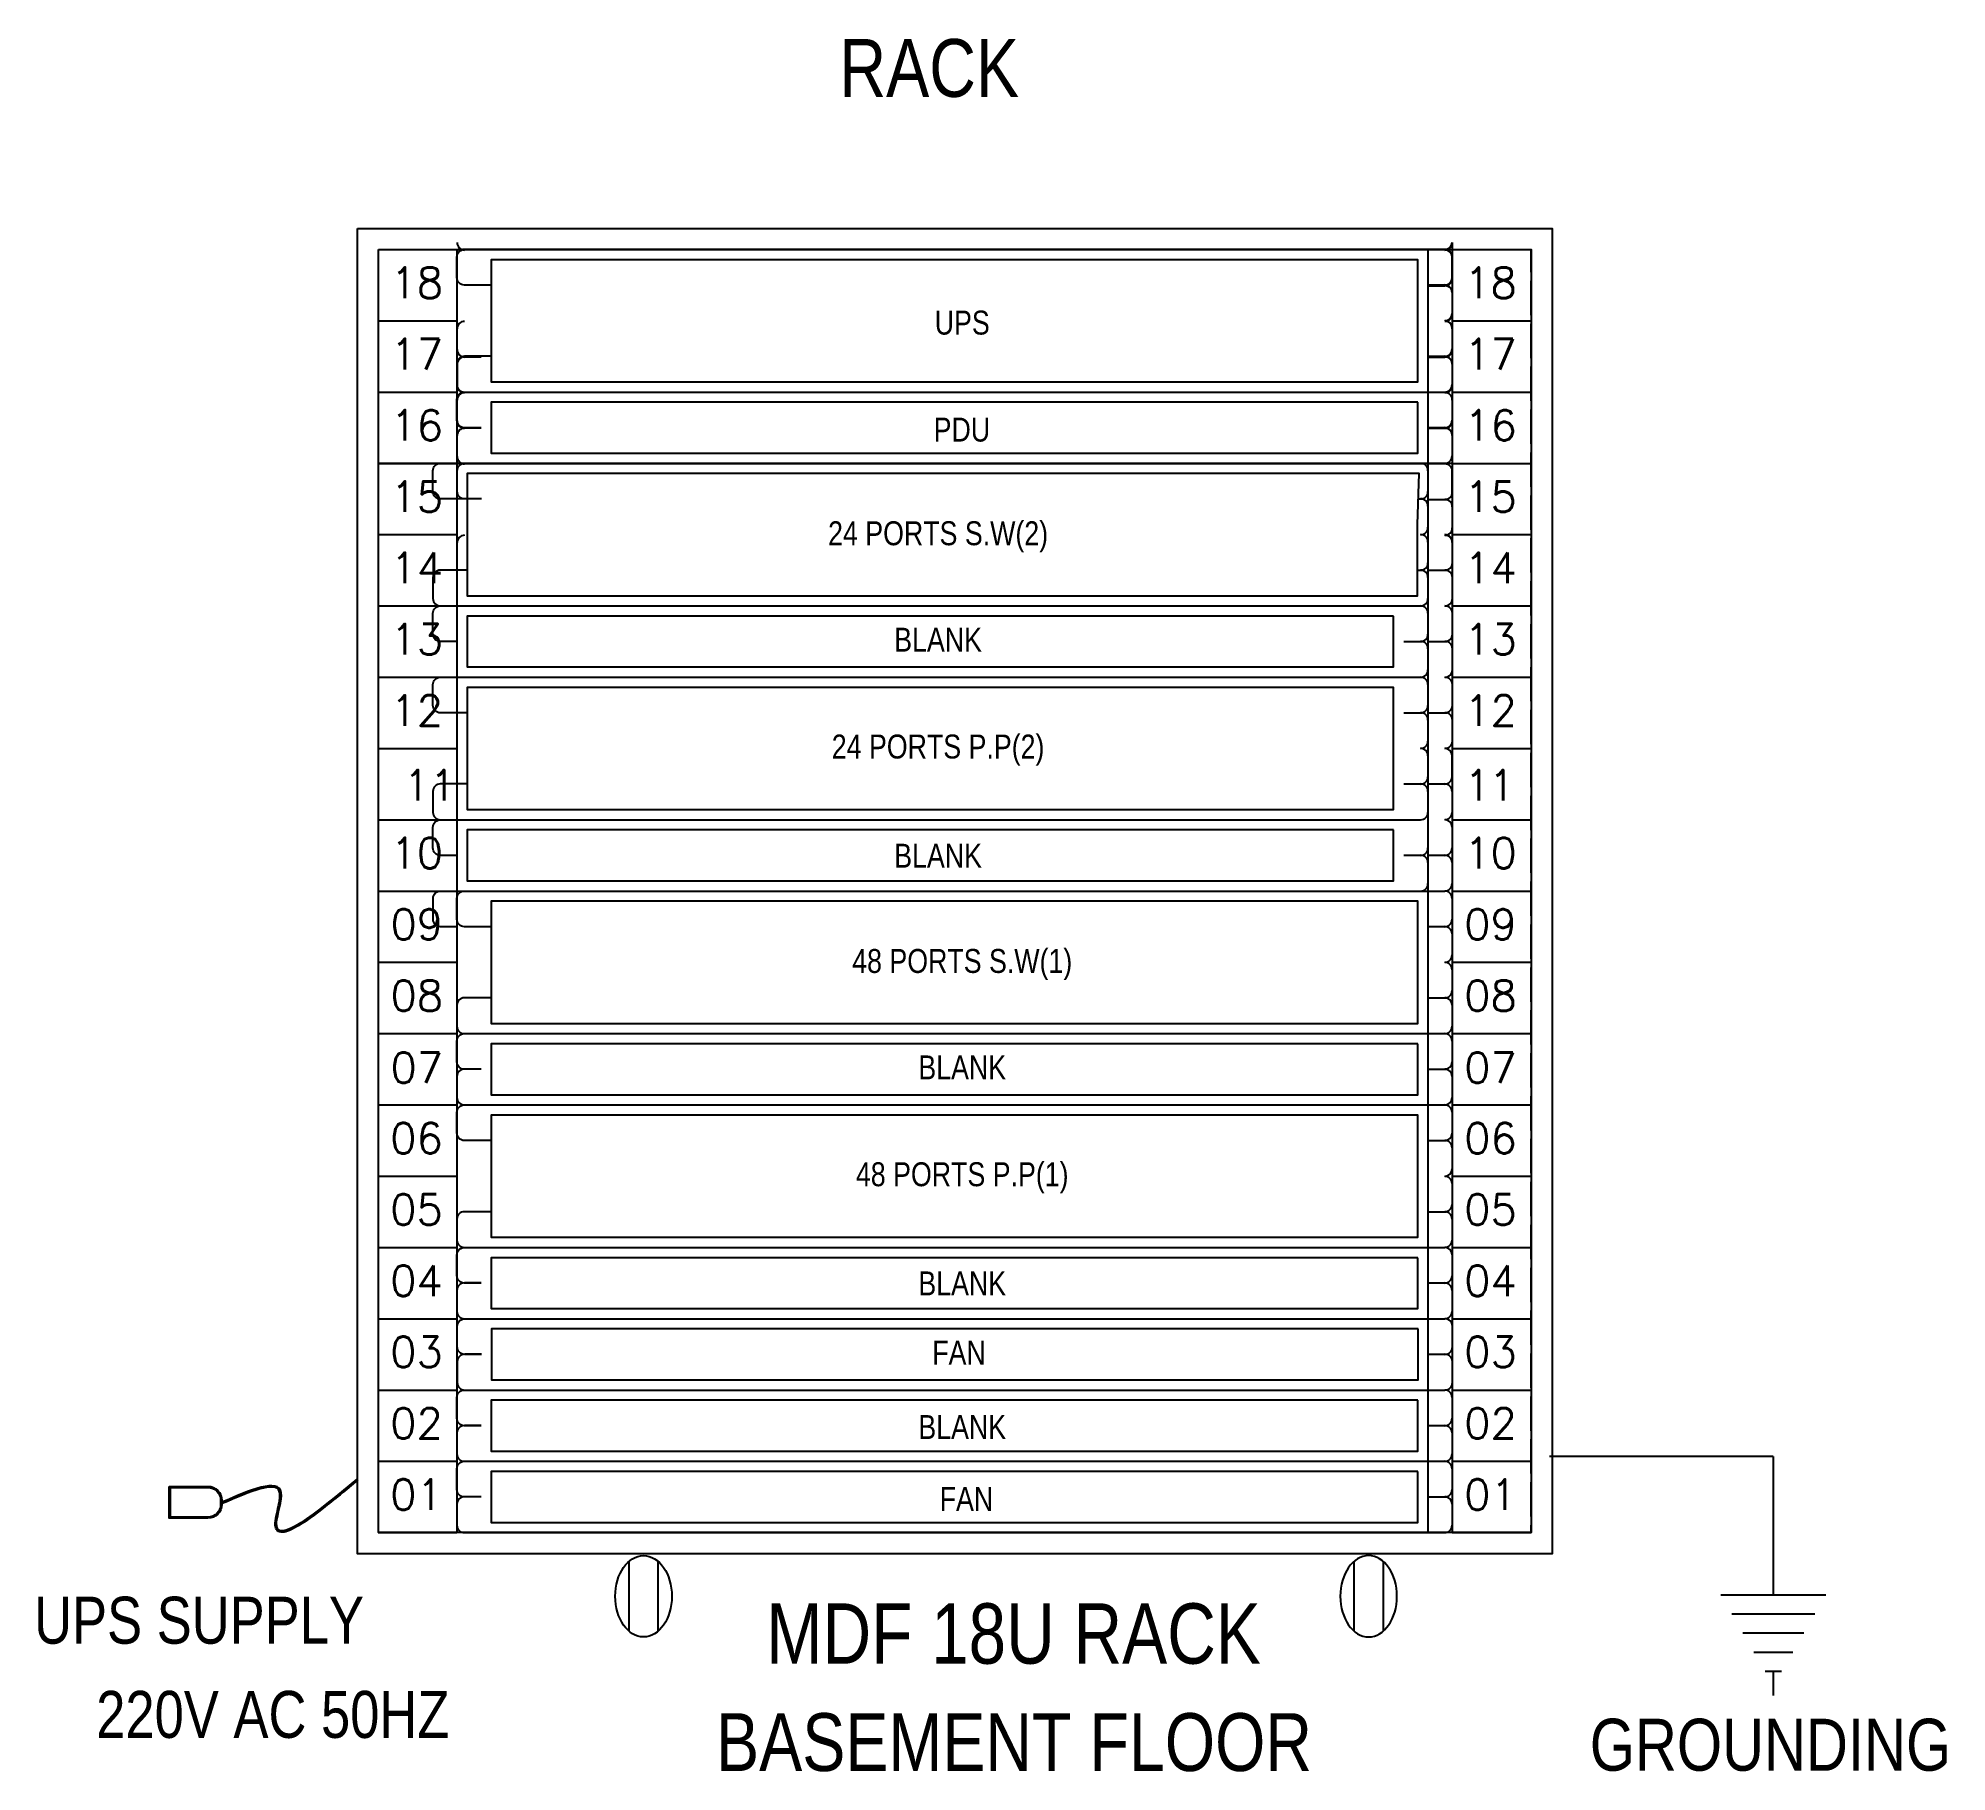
# Model space of a CAD drawing. Extents: x 19316944 to 23352784, y 2279406 to 5945490.
import ezdxf
from ezdxf.enums import TextEntityAlignment as Align

# ---------------------------------------------------------------- set-up
doc = ezdxf.new("R2010")
doc.units = 0
doc.linetypes.add('ACAD_ISO02W100', pattern=[15, 12, -3])
for name, color, linetype in [('cctv', 7, 'Continuous'), ('FIBER', 122, 'Continuous'), ('network cab.', 146, 'Continuous'), ('TXT', 6, 'Continuous')]:
    doc.layers.add(name, color=color, linetype=linetype)
doc.styles.get("Standard").update_dxf_attribs({"font": 'arial.ttf'})

# ---------------------------------------------------------------- blocks, each defined once
blk = doc.blocks.new('WW')
at = {"color": 3}
for p, q in [((-915597, 289182, 946), (-915597, 288771, 881)), ((-915425, 288771, 814), (-915425, 289182, 62))]:
    blk.add_line(p, q, dxfattribs=at)
blk.add_ellipse((-915511, 288976, 0), major_axis=(0, -239), ratio=0.696772, dxfattribs=at)
blk = doc.blocks.new('F')
at = {"color": 3}
for points in [[(19991940, 5543234), (22518247, 5543234), (22518247, 2740674), (19991940, 2740674)], [(20036536, 5498639), (22473651, 5498639), (22473651, 2785270), (20036536, 2785270)]]:
    blk.add_lwpolyline(points, close=True, dxfattribs=at)

msp = doc.modelspace()

# ---------------------------------------------------------------- linework, layer by layer
at = {"color": 9, "linetype": 'Continuous'}
for p, q in [((22307049, 5437690), (22307049, 5481695)), ((22255717, 5423609), (22291064, 5423609)), ((22307049, 5406665), (22307049, 5362319)), ((20202836, 5286947), (20202836, 5330952)), ((22256019, 2785270), (22256019, 5346635)), ((20202836, 5255922), (20202836, 5211576)), ((20253866, 5271605), (20218519, 5271605)), ((20253866, 5271264), (20218519, 5271264)), ((22255717, 5272866), (22291064, 5272866)), ((22256019, 5271605), (22291366, 5271605)), ((22256019, 5271264), (22291366, 5271264)), ((20202836, 5136205), (20202836, 5180209)), ((20253866, 5120863), (20218519, 5120863)), ((20253866, 5120521), (20218519, 5120521)), ((22255717, 5122124), (22291064, 5122124)), ((22256019, 5120863), (22291366, 5120863)), ((22256019, 5120521), (22291366, 5120521)), ((22307049, 4985462), (22307049, 5029466)), ((22236779, 4971381), (22240033, 4971381)), ((22256019, 4970120), (22291366, 4970120)), ((22256019, 4969778), (22291366, 4969778)), ((22307049, 4954436), (22307049, 4910090)), ((22256019, 4894407), (22256019, 4894407)), ((20202836, 4834719), (20202836, 4878724)), ((22233469, 4820638), (22240033, 4820638)), ((22256321, 4820638), (22291668, 4820638)), ((22204687, 4669895), (22240033, 4669895)), ((22256321, 4669895), (22291668, 4669895)), ((22204687, 4519153), (22240033, 4519153)), ((22256321, 4519153), (22291668, 4519153)), ((22307049, 4382832), (22307049, 4426837)), ((22204687, 4368410), (22240033, 4368410)), ((22255717, 4368410), (22291064, 4368410)), ((22204687, 4217667), (22240033, 4217667)), ((22255717, 4217667), (22291064, 4217667)), ((22255717, 4066924), (22291064, 4066924)), ((22255717, 3916182), (22291064, 3916182)), ((22255717, 3765439), (22291064, 3765439)), ((22255717, 3614696), (22291064, 3614696)), ((22255717, 3463953), (22291064, 3463953)), ((22255717, 3313211), (22291064, 3313211)), ((22256321, 3162468), (22291668, 3162468)), ((22255717, 3011725), (22291064, 3011725)), ((22255717, 2860983), (22291064, 2860983))]:
    msp.add_line(p, q, dxfattribs=at)
at = {"color": 3}
for points in [[(20036536, 5498639), (20203138, 5498639)], [(20202534, 5498639), (20202534, 2785270)], [(22291064, 5498639), (20213969, 5498639)], [(22307049, 5513061), (22307049, 2785270)], [(22307049, 5498639), (22473651, 5498639)], [(20036536, 5347896), (20203138, 5347896)], [(22307049, 5347896), (22473651, 5347896)], [(20036536, 5197154), (20203138, 5197154)], [(22307049, 5197154), (22473651, 5197154)], [(20036536, 5046411), (20203138, 5046411)], [(22307049, 5046411), (20036536, 5046411)], [(22307049, 5046411), (22473651, 5046411)], [(20036536, 4895668), (20203138, 4895668)], [(20036536, 4895668), (20203138, 4895668)], [(22307049, 4895668), (22473651, 4895668)], [(20036536, 4744925), (20203138, 4744925)], [(22307049, 4744925), (22473651, 4744925)], [(20036536, 4594183), (20203138, 4594183)], [(22307049, 4594183), (22473651, 4594183)], [(20036536, 4443440), (20203138, 4443440)], [(22307049, 4443440), (22473651, 4443440)], [(20036536, 4292697), (20203138, 4292697)], [(22307049, 4292697), (22473651, 4292697)], [(20036536, 4141954), (20203138, 4141954)], [(22307049, 4141954), (22473651, 4141954)], [(20036536, 3991212), (20203138, 3991212)], [(22307049, 3991212), (22473651, 3991212)], [(20036536, 3840469), (20203138, 3840469)], [(22307049, 3840469), (22473651, 3840469)], [(20036536, 3689726), (20203138, 3689726)], [(22307049, 3689726), (22473651, 3689726)], [(20036536, 3538983), (20203138, 3538983)], [(22307049, 3538983), (22473651, 3538983)], [(20036536, 3388241), (20203138, 3388241)], [(22307049, 3388241), (22473651, 3388241)], [(20036536, 3237498), (20203138, 3237498)], [(22307049, 3237498), (22473651, 3237498)], [(20036536, 3086755), (20203138, 3086755)], [(22307049, 3086755), (22473651, 3086755)], [(20036536, 2936013), (20203138, 2936013)], [(22307049, 2936013), (22473651, 2936013)], [(20035932, 2785270), (20202534, 2785270)], [(22307049, 2785270), (22473651, 2785270)]]:
    msp.add_lwpolyline(points, dxfattribs=at)
at = {"color": 3, "linetype": 'ACAD_ISO02W100'}
for points in [[(20036536, 2785270), (20036536, 5498639)], [(22473651, 2785270), (22473651, 5498639)]]:
    msp.add_lwpolyline(points, dxfattribs=at)
at = {"color": 9}
for points in [[(20275139, 5423268), (20218217, 5423268, -0.41421356), (20202534, 5438951), (20202534, 5482956, -0.41421356), (20218217, 5498639)], [(22256019, 5422007), (22291366, 5422007, 0.41421356), (22307049, 5437690), (22307049, 5481695, 0.41421356), (22291366, 5497378)], [(22256019, 5422348), (22291366, 5422348, -0.41421356), (22307049, 5406665), (22307049, 5362319, -0.41421356), (22291366, 5346635)], [(20275139, 5272866), (20218217, 5272866, 0.41421356), (20202534, 5257183), (20202534, 5212837, 0.41421356), (20218217, 5197154), (22291064, 5197154)], [(20253564, 5121782), (20218217, 5121782, -0.41421356), (20202534, 5137466), (20202534, 5181470, -0.41421356), (20218217, 5197154), (22291064, 5197154)], [(20224109, 4971039), (20167187, 4971039, -0.41421356), (20151503, 4986723), (20151503, 5030727, -0.41421356), (20167187, 5046411), (22240033, 5046411)], [(20254168, 4971039), (20218821, 4971039, -0.41421356), (20203138, 4986723), (20203138, 5030727, -0.41421356), (20218821, 5046411), (22291668, 5046411)], [(20224109, 4820638), (20167187, 4820638, 0.41421356), (20151503, 4804955), (20151503, 4760609, 0.41421356), (20167187, 4744925), (22240033, 4744925)], [(20202534, 4669554), (20167187, 4669554, -0.41421356), (20151503, 4685237), (20151503, 4729242, -0.41421356), (20167187, 4744925), (22240033, 4744925)], [(20224109, 4518811), (20167187, 4518811, -0.41421356), (20151503, 4534495), (20151503, 4578499, -0.41421356), (20167187, 4594183), (22240033, 4594183)], [(20224109, 4368410), (20167187, 4368410, 0.41421356), (20151503, 4352727), (20151503, 4308381, 0.41421356), (20167187, 4292697), (22240033, 4292697)], [(20202534, 4217326), (20167187, 4217326, -0.41421356), (20151503, 4233009), (20151503, 4277014, -0.41421356), (20167187, 4292697), (22240033, 4292697)], [(20203138, 4066583), (20167791, 4066583, -0.41421356), (20152108, 4082266), (20152108, 4126271, -0.41421356), (20167791, 4141954), (22240638, 4141954)], [(20275139, 4066583), (20218217, 4066583, -0.41421356), (20202534, 4082266), (20202534, 4126271, -0.41421356), (20218217, 4141954), (22291064, 4141954)], [(20275139, 3916182), (20218217, 3916182, 0.41421356), (20202534, 3900498), (20202534, 3856152, 0.41421356), (20218217, 3840469), (22291064, 3840469)], [(20253564, 3765098), (20218217, 3765098, -0.41421356), (20202534, 3780781), (20202534, 3824786, -0.41421356), (20218217, 3840469), (22291064, 3840469)], [(20253564, 3765439), (20218217, 3765439, 0.41421356), (20202534, 3749756), (20202534, 3705410, 0.41421356), (20218217, 3689726), (22291064, 3689726)], [(20275139, 3614355), (20218217, 3614355, -0.41421356), (20202534, 3630038), (20202534, 3674043, -0.41421356), (20218217, 3689726), (22291064, 3689726)], [(20275139, 3463953), (20218217, 3463953, 0.41421356), (20202534, 3448270), (20202534, 3403924, 0.41421356), (20218217, 3388241), (22291064, 3388241)], [(20253564, 3312869), (20218217, 3312869, -0.41421356), (20202534, 3328553), (20202534, 3372557, -0.41421356), (20218217, 3388241), (22291064, 3388241)], [(20253564, 3313211), (20218217, 3313211, 0.41421356), (20202534, 3297527), (20202534, 3253181, 0.41421356), (20218217, 3237498), (22291064, 3237498)], [(20254168, 3162127), (20218821, 3162127, -0.41421356), (20203138, 3177810), (20203138, 3221815, -0.41421356), (20218821, 3237498), (22291668, 3237498)], [(20254168, 3162468), (20218821, 3162468, 0.41421356), (20203138, 3146785), (20203138, 3102439, 0.41421356), (20218821, 3086755), (22291668, 3086755)], [(20253564, 3011384), (20218217, 3011384, -0.41421356), (20202534, 3027067), (20202534, 3071072, -0.41421356), (20218217, 3086755), (22291064, 3086755)], [(20253564, 3011725), (20218217, 3011725, 0.41421356), (20202534, 2996042), (20202534, 2951696, 0.41421356), (20218217, 2936013), (22291064, 2936013)], [(20253564, 2860641), (20218217, 2860641, -0.41421356), (20202534, 2876325), (20202534, 2920329, -0.41421356), (20218217, 2936013), (22291064, 2936013)], [(20253564, 2860983), (20218217, 2860983, 0.41421356), (20202534, 2845299), (20202534, 2800953, 0.41421356), (20218217, 2785270), (22291064, 2785270)]]:
    msp.add_lwpolyline(points, format="xyb", dxfattribs=at)
for points in [[(22256019, 5346635), (22256019, 5497378)], [(22234141, 5369472), (22234141, 5477064), (20275139, 5477064), (20275139, 5369472)], [(20275139, 5369472), (20275139, 5218729), (22234141, 5218729), (22234141, 5369472)], [(22233469, 4917243), (22236779, 5024835), (20224109, 5024835), (20224109, 4917243)], [(20224109, 4917243), (20224109, 4766501), (22233469, 4766501), (22233469, 4917243)], [(22183111, 4465015), (22183111, 4572607), (20224109, 4572607), (20224109, 4465015)], [(20224109, 4465015), (20224109, 4314273), (22183111, 4314273), (22183111, 4465015)], [(22234141, 4012787), (22234141, 4120379), (20275139, 4120379), (20275139, 4012787)], [(20275139, 4012787), (20275139, 3862044), (22234141, 3862044), (22234141, 4012787)], [(22234141, 3560559), (22234141, 3668151), (20275139, 3668151), (20275139, 3560559)], [(20275139, 3560559), (20275139, 3409816), (22234141, 3409816), (22234141, 3560559)]]:
    msp.add_lwpolyline(points, dxfattribs=at)
for points in [[(22234141, 5175578), (20275139, 5175578), (20275139, 5067986), (22234141, 5067986)], [(22183111, 4723350), (20224109, 4723350), (20224109, 4615758), (22183111, 4615758)], [(22183111, 4271122), (20224109, 4271122), (20224109, 4163530), (22183111, 4163530)], [(22234141, 3818894), (20275139, 3818894), (20275139, 3711302), (22234141, 3711302)], [(22234141, 3366665), (20275139, 3366665), (20275139, 3259073), (22234141, 3259073)], [(22234746, 3215923), (20275744, 3215923), (20275744, 3108331), (22234746, 3108331)], [(22234141, 3065180), (20275139, 3065180), (20275139, 2957588), (22234141, 2957588)], [(22234141, 2914437), (20275139, 2914437), (20275139, 2806845), (22234141, 2806845)]]:
    msp.add_lwpolyline(points, close=True, dxfattribs=at)
at = {"color": 9, "linetype": 'Continuous'}
for centre, start, end in [((20218519, 5513061), 180, 270), ((20218519, 5513061), 180, 270), ((22291064, 5514322), 270, 0), ((22291064, 5482956), 0, 90), ((22291366, 5513061), 270, 0), ((22291366, 5513061), 270, 0), ((22291064, 5438951), 270, 0), ((22291064, 5407926), 0, 90), ((20218519, 5330952), 90, 180), ((22291064, 5363580), 270, 0), ((22291064, 5332213), 0, 90), ((22291366, 5330952), 0, 90), ((22291064, 5288208), 270, 0), ((20218519, 5286947), 180, 270), ((20218519, 5255922), 90, 180), ((22291064, 5257183), 0, 90), ((22291366, 5286947), 270, 0), ((22291366, 5255922), 0, 90), ((20218519, 5211576), 180, 270), ((22291064, 5212837), 270, 0), ((22291366, 5211576), 270, 0), ((20218519, 5180209), 90, 180), ((22291366, 5180209), 0, 90), ((20218519, 5136205), 180, 270), ((22291064, 5137466), 270, 0), ((22291366, 5136205), 270, 0), ((20218519, 5105179), 90, 180), ((22291064, 5106440), 0, 90), ((22291366, 5105179), 0, 90), ((20218519, 5060833), 180, 270), ((20218519, 5060833), 180, 270), ((22240033, 5030727), 0, 90), ((22291064, 5062094), 270, 0), ((22291366, 5029466), 0, 90), ((22240033, 4986723), 270, 0), ((22240033, 4955697), 0, 90), ((22291366, 4985462), 270, 0), ((22291366, 4954436), 0, 90), ((20218519, 4878724), 90, 180), ((22240033, 4911351), 270, 0), ((22240033, 4879985), 0, 90), ((22291366, 4910090), 270, 0), ((22291366, 4910090), 270, 0), ((22291366, 4878724), 0, 90), ((22291668, 4879985), 0, 90), ((22240033, 4835980), 270, 0), ((22240033, 4804955), 0, 90), ((22291668, 4835980), 270, 0), ((22291668, 4804955), 0, 90), ((22240033, 4760609), 270, 0), ((22240033, 4729242), 0, 90), ((22291668, 4760609), 270, 0), ((22291668, 4729242), 0, 90), ((22240033, 4685237), 270, 0), ((22291668, 4685237), 270, 0), ((22240033, 4654212), 0, 90), ((22291668, 4654212), 0, 90), ((22240033, 4609866), 270, 0), ((22291668, 4609866), 270, 0), ((22240033, 4578499), 0, 90), ((22291668, 4578499), 0, 90), ((22240033, 4534495), 270, 0), ((22291668, 4534495), 270, 0), ((22240033, 4503469), 0, 90), ((22291668, 4503469), 0, 90), ((22240033, 4459123), 270, 0), ((22240033, 4427756), 0, 90), ((22291064, 4427756), 0, 90), ((22291668, 4459123), 270, 0), ((22240033, 4383752), 270, 0), ((22240033, 4352727), 0, 90), ((22291064, 4383752), 270, 0), ((22291064, 4352727), 0, 90), ((22240033, 4308381), 270, 0), ((22291064, 4308381), 270, 0), ((22291064, 4277014), 0, 90), ((22240033, 4233009), 270, 0), ((22240033, 4201984), 0, 90), ((22291064, 4233009), 270, 0), ((22291064, 4201984), 0, 90), ((22240033, 4157638), 270, 0), ((22291064, 4157638), 270, 0), ((22291064, 4126271), 0, 90), ((22291064, 4082266), 270, 0), ((22291064, 4051241), 0, 90), ((22291064, 4006895), 270, 0), ((22291064, 3975528), 0, 90), ((22291064, 3931524), 270, 0), ((22291064, 3900498), 0, 90), ((22291064, 3856152), 270, 0), ((22291064, 3824786), 0, 90), ((22291064, 3780781), 270, 0), ((22291064, 3749756), 0, 90), ((22291064, 3705410), 270, 0), ((22291064, 3674043), 0, 90), ((22291064, 3630038), 270, 0), ((22291064, 3599013), 0, 90), ((22291064, 3554667), 270, 0), ((22291064, 3523300), 0, 90), ((22291064, 3479295), 270, 0), ((22291064, 3448270), 0, 90), ((22291064, 3403924), 270, 0), ((22291064, 3372557), 0, 90), ((22291064, 3328553), 270, 0), ((22291064, 3297527), 0, 90), ((22291064, 3253181), 270, 0), ((22291668, 3221815), 0, 90), ((22291668, 3177810), 270, 0), ((22291668, 3146785), 0, 90), ((22291064, 3071072), 0, 90), ((22291668, 3102439), 270, 0), ((22291064, 3027067), 270, 0), ((22291064, 2996042), 0, 90), ((22291064, 2951696), 270, 0), ((22291064, 2920329), 0, 90), ((22291064, 2876325), 270, 0), ((22291064, 2845299), 0, 90), ((22291064, 2800953), 270, 0)]:
    msp.add_arc(centre, 15683, start, end, dxfattribs=at)
at = {"layer": 'cctv', "color": 3, "linetype": 'Continuous'}
for p, q in [((23073716, 2612967), (22898136, 2612967)), ((23050318, 2572441), (22921534, 2572441)), ((23026920, 2531915), (22944931, 2531915)), ((23003523, 2491390), (22968329, 2491390))]:
    msp.add_line(p, q, dxfattribs=at)
at = {"layer": 'FIBER', "color": 3, "linetype": 'Continuous'}
for points in [[(22985926, 2946275), (22512431, 2946275)], [(22985926, 2946275), (22985926, 2653493)], [(22874738, 2653493), (23097113, 2653493)], [(22985926, 2491390), (22985926, 2440780)]]:
    msp.add_lwpolyline(points, dxfattribs=at)
at = {"layer": 'network cab.', "color": 3}
msp.add_line((22473651, 2785270), (20036536, 2785270), dxfattribs=at)
for points in [[(19594211, 2883105), (19676033, 2883105, -0.41421356), (19705139, 2853999), (19705139, 2844688, -0.41421356), (19676033, 2815581), (19594211, 2815581)], [(19596652, 2880665), (19676033, 2880665, -0.41421356), (19702698, 2853999), (19702698, 2844688, -0.41421356), (19676033, 2818022), (19596652, 2818022)]]:
    msp.add_lwpolyline(points, format="xyb", close=True, dxfattribs=at)
msp.add_spline([(19990889, 2898436), (19821012, 2806099), (19830696, 2870010), (19705139, 2849343)], degree=3, dxfattribs=at)
msp.add_open_spline([(19992713, 2896231), (19967626, 2875479), (19942523, 2854712), (19893373, 2816558), (19870054, 2800071), (19840961, 2786334), (19831638, 2783871), (19818119, 2791604), (19816909, 2801363), (19821627, 2828174), (19826621, 2845222), (19828792, 2866630), (19827848, 2872625), (19822520, 2879488), (19818040, 2881280), (19804743, 2881802), (19796180, 2880414), (19763964, 2871740), (19735140, 2859251), (19706279, 2846719)], degree=3, knots=[0, 0, 0, 0, 0.24627107, 0.24627107, 0.52734434, 0.52734434, 0.70987446, 0.70987446, 0.89240458, 0.89240458, 1.0749347, 1.0749347, 1.19224361, 1.19224361, 1.30955252, 1.30955252, 1.42686143, 1.42686143, 1.69622318, 1.69622318, 1.69622318, 1.69622318], dxfattribs=at)

# ---------------------------------------------------------------- block references
at = {"color": 3}
msp.add_blockref('F', (0, 0), dxfattribs=at)
at = {"yscale": 359.5898227670534, "zscale": 359.5898227670534}
for p, xscale in [((349805438, -101262174, -6), 359.5898227670534), ((-307078250, -101262174, -6), -359.5898227670534)]:
    msp.add_blockref('WW', p, dxfattribs=dict(at, xscale=xscale))

# ---------------------------------------------------------------- texts
at = {"layer": 'TXT', "color": 2, "linetype": 'ByBlock', "width": 0.8}
for s, height, p in [(' RACK', 122260.5, (20973349, 5821407, 106440)), ('BASEMENT FLOOR', 122260.54, (20750305, 2281142, 106440))]:
    msp.add_text(s, height=height, dxfattribs=at).set_placement(p)
for s, height, p in [('UPS', 50630.9, (21270857, 5318699, 0)), ('PDU', 50630.9, (21270153, 5092495, 0)), ('24 PORTS S.W(2)', 50630.86, (21219826, 4873253, 0)), ('BLANK', 50630.9, (21219826, 4648230, 0)), ('24 PORTS P.P(2)', 50630.86, (21219826, 4422237, 0)), ('BLANK', 50630.9, (21219826, 4191420, 0)), ('48 PORTS S.W(1)', 50630.86, (21270857, 3968797, 0)), ('BLANK', 50630.9, (21270857, 3743773, 0)), ('48 PORTS P.P(1)', 50630.86, (21270857, 3517781, 0)), ('BLANK', 50630.9, (21270857, 3286964, 0)), ('FAN', 50630.9, (21264007, 3140369, 0)), ('BLANK', 50630.9, (21270857, 2983304, 0)), ('FAN', 50630.9, (21279768, 2831262, 0)), ('UPS SUPPLY', 99375.6, (19657084, 2550367, 0)), ('MDF 18U RACK', 127581.41, (21379396, 2508105, 0)), ('220V AC 50HZ', 99375.63, (19813079, 2351173, 0)), ('GROUNDING', 109899.2, (22979892, 2281746))]:
    msp.add_text(s, height=height, dxfattribs=at).set_placement(p, align=Align.CENTER)
at = {"layer": 'TXT', "color": 7, "linetype": 'ByBlock', "char_height": 64726.17, "width": 2570598.69, "attachment_point": 5}
for s, insert in [('\\pxql,t3.2855;{\\Fromans|c0;\\C2;18}', (21347262, 5428204, -1)), ('\\pxql,t3.2855;{\\Fromans|c0;\\C2;18}', (23617775, 5428204, -1)), ('\\pxql,t3.2855;{\\Fromans|c0;\\C2;17}', (21347262, 5277461, -1)), ('\\pxql,t3.2855;{\\Fromans|c0;\\C2;17}', (23617775, 5277461, -1)), ('\\pxql,t3.2855;{\\Fromans|c0;\\C2;16}', (21347262, 5126718, -1)), ('\\pxql,t3.2855;{\\Fromans|c0;\\C2;16}', (23617775, 5126718, -1)), ('\\pxql,t3.2855;{\\Fromans|c0;\\C2;15}', (21347262, 4975976, -1)), ('\\pxql,t3.2855;{\\Fromans|c0;\\C2;15}', (23617775, 4975976, -1)), ('\\pxql,t3.2855;{\\Fromans|c0;\\C2;14}', (21347262, 4825233, -1)), ('\\pxql,t3.2855;{\\Fromans|c0;\\C2;14}', (23617775, 4825233, -1)), ('\\pxql,t3.2855;{\\Fromans|c0;\\C2;13}', (21347262, 4674490, -1)), ('\\pxql,t3.2855;{\\Fromans|c0;\\C2;13}', (23617775, 4674490, -1)), ('\\pxql,t3.2855;{\\Fromans|c0;\\C2;12}', (21347262, 4523747, -1)), ('\\pxql,t3.2855;{\\Fromans|c0;\\C2;12}', (23617775, 4523747, -1)), ('\\pxql,t3.2855;{\\Fromans|c0;\\C2;11}', (21374712, 4365572, -1)), ('\\pxql,t3.2855;{\\Fromans|c0;\\C2;1}', (23617775, 4365572, -1)), ('\\pxql,t3.2855;{\\Fromans|c0;\\C2;1}', (23669425, 4365572, -1)), ('\\pxql,t3.2855;{\\Fromans|c0;\\C2;10}', (21347262, 4222262, -1)), ('\\pxql,t3.2855;{\\Fromans|c0;\\C2;10}', (23617775, 4222262, -1)), ('\\pxql,t3.2855;{\\Fromans|c0;\\C2;09}', (21347262, 4071519, -1)), ('\\pxql,t3.2855;{\\Fromans|c0;\\C2;09}', (23617775, 4071519, -1)), ('\\pxql,t3.2855;{\\Fromans|c0;\\C2;08}', (21347262, 3920776, -1)), ('\\pxql,t3.2855;{\\Fromans|c0;\\C2;08}', (23617775, 3920776, -1)), ('\\pxql,t3.2855;{\\Fromans|c0;\\C2;07}', (21347262, 3768432, -1)), ('\\pxql,t3.2855;{\\Fromans|c0;\\C2;07}', (23617775, 3768432, -1)), ('\\pxql,t3.2855;{\\Fromans|c0;\\C2;06}', (21346658, 3619291, -1)), ('\\pxql,t3.2855;{\\Fromans|c0;\\C2;06}', (23617775, 3619291, -1)), ('\\pxql,t3.2855;{\\Fromans|c0;\\C2;05}', (21346658, 3468548, -1)), ('\\pxql,t3.2855;{\\Fromans|c0;\\C2;05}', (23617775, 3468548, -1)), ('\\pxql,t3.2855;{\\Fromans|c0;\\C2;04}', (21346658, 3317805, -1)), ('\\pxql,t3.2855;{\\Fromans|c0;\\C2;04}', (23617775, 3317805, -1)), ('\\pxql,t3.2855;{\\Fromans|c0;\\C2;03}', (21346658, 3167415, -1)), ('\\pxql,t3.2855;{\\Fromans|c0;\\C2;03}', (23617775, 3167415, -1)), ('\\pxql,t3.2855;{\\Fromans|c0;\\C2;02}', (21346658, 3016320, -1)), ('\\pxql,t3.2855;{\\Fromans|c0;\\C2;02}', (23617775, 3016320, -1)), ('\\pxql,t3.2855;{\\Fromans|c0;\\C2;01}', (21346658, 2865577, -1)), ('\\pxql,t3.2855;{\\Fromans|c0;\\C2;01}', (23617775, 2865577, -1))]:
    msp.add_mtext(s, dxfattribs=dict(at, insert=insert))

doc.saveas('drawing.dxf')
